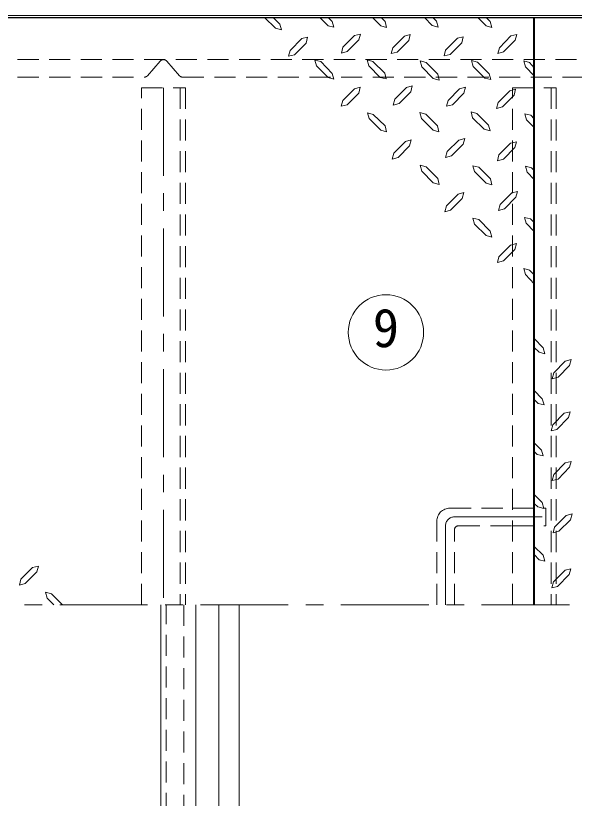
# Model space of a CAD drawing. Units: millimetres at full size, sheet at 1:10; details may follow other scales. Extents: x -2052 to 1998, y -1453 to 1357.
# Drawn here: x -429.1 to -111.2, y 447.4 to 892.5 of the extents above; entities that cross this region are included whole.
import ezdxf
from ezdxf.enums import TextEntityAlignment as Align

# ---------------------------------------------------------------- set-up
doc = ezdxf.new("R2010")
doc.units = ezdxf.units.MM
doc.header["$LTSCALE"] = 10
doc.linetypes.add('CHAIN1', pattern=[8, 5, -1, 1, -1])
doc.linetypes.add('DASHED1', pattern=[1.8, 1.2, -0.6])
doc.layers.add('0-0____1', color=4, linetype='Continuous', lineweight=9)
doc.styles.add('ＭＳ ゴシック', font='')
doc.styles.get('ＭＳ ゴシック').set_extended_font_data('MS Gothic')

msp = doc.modelspace()

# ---------------------------------------------------------------- linework, layer by layer
at = {"layer": '0-0____1', "color": 7, "lineweight": 18}
for p, q in [((290.03, 892.49), (-979.97, 892.49)), ((-346.47, 248.49), (-346.47, 557.49)), ((-326.47, 557.49), (-326.47, 277.56))]:
    msp.add_line(p, q, dxfattribs=at)
at = {"layer": '0-0____1', "color": 5, "lineweight": 25}
msp.add_line((-814.88, 891.49), (288.03, 891.49), dxfattribs=at)
at = {"layer": '0-0____1'}
for p, q in [((-287.58, 891.49), (-281.24, 885.3)), ((-282.6, 891.49), (-278.82, 887.71)), ((-256.04, 891.49), (-251.31, 886.77)), ((-226.11, 891.49), (-221.39, 886.77)), ((-221.18, 891.49), (-218.87, 889.18)), ((-196.53, 891.49), (-192.09, 886.87)), ((-191.78, 891.49), (-189.57, 889.29)), ((-166.16, 891.49), (-161.43, 886.77)), ((-161.33, 891.49), (-159.02, 889.18)), ((-218.03, 885.82), (-221.39, 886.77)), ((-218.87, 889.18), (-218.03, 885.82)), ((-188.73, 886.03), (-192.09, 886.87)), ((-189.57, 889.29), (-188.73, 886.03)), ((-158.07, 885.82), (-161.43, 886.77)), ((-159.02, 889.18), (-158.07, 885.82)), ((-147.26, 880.99), (-143.9, 881.83)), ((-143.9, 881.83), (-144.84, 878.47)), ((-272.94, 872.7), (-266.22, 879.42)), ((-270.42, 870.28), (-263.81, 876.9)), ((-266.22, 879.42), (-262.97, 880.26)), ((-262.97, 880.26), (-263.81, 876.9)), ((-240.39, 872.07), (-233.88, 878.68)), ((-214.46, 874.17), (-207.84, 880.89)), ((-212.04, 871.75), (-205.43, 878.37)), ((-184.43, 872.91), (-177.71, 879.63)), ((-181.91, 870.49), (-175.29, 877.11)), ((-177.71, 879.63), (-174.45, 880.47)), ((-174.45, 880.47), (-175.29, 877.11)), ((-153.87, 874.27), (-147.26, 880.99)), ((-151.46, 871.86), (-144.84, 878.47)), ((-272.94, 872.7), (-273.78, 869.44)), ((-242.91, 874.48), (-243.75, 871.23)), ((-214.46, 874.17), (-215.4, 870.91)), ((-184.43, 872.91), (-185.27, 869.65)), ((-153.87, 874.27), (-154.82, 871.02)), ((-270.42, 870.28), (-273.78, 869.44)), ((-240.39, 872.07), (-243.75, 871.23)), ((-212.04, 871.75), (-215.4, 870.91)), ((-181.91, 870.49), (-185.27, 869.65)), ((-151.46, 871.86), (-154.82, 871.02)), ((-255.51, 866.4), (-258.77, 867.24)), ((-257.93, 863.88), (-258.77, 867.24)), ((-257.93, 863.88), (-251.31, 857.26)), ((-255.51, 866.4), (-248.9, 859.68)), ((-228.21, 863.98), (-229.05, 867.34)), ((-225.8, 866.4), (-229.05, 867.34)), ((-228.21, 863.98), (-221.6, 857.37)), ((-225.8, 866.4), (-219.08, 859.78)), ((-195.56, 865.87), (-198.92, 866.71)), ((-197.97, 863.35), (-198.92, 866.71)), ((-195.56, 865.87), (-188.94, 859.26)), ((-168.68, 863.56), (-169.62, 866.92)), ((-166.26, 865.98), (-169.62, 866.92)), ((-168.68, 863.56), (-162.06, 856.95)), ((-166.26, 865.98), (-159.65, 859.36)), ((-136.65, 865.87), (-140.01, 866.71)), ((-139.07, 863.35), (-140.01, 866.71)), ((-136.65, 865.87), (-133.97, 862.81)), ((-219.08, 859.78), (-218.24, 856.53)), ((-197.97, 863.35), (-191.46, 856.84)), ((-188.94, 859.26), (-188.1, 855.9)), ((-159.65, 859.36), (-158.7, 856.11)), ((-139.07, 863.35), (-133.97, 858.26)), ((-218.24, 856.53), (-221.6, 857.37)), ((-188.1, 855.9), (-191.46, 856.84)), ((-158.7, 856.11), (-162.06, 856.95)), ((-242.91, 844.24), (-236.3, 850.96)), ((-236.3, 850.96), (-233.04, 851.8)), ((-233.04, 851.8), (-233.88, 848.44)), ((-213.3, 844.98), (-206.69, 851.59)), ((-206.69, 851.59), (-203.43, 852.54)), ((-203.43, 852.54), (-204.27, 849.18)), ((-183.06, 844.24), (-176.45, 850.96)), ((-176.45, 850.96), (-173.09, 851.8)), ((-173.09, 851.8), (-174.03, 848.44)), ((-147.89, 849.7), (-144.63, 850.65)), ((-144.63, 850.65), (-145.47, 847.29)), ((-240.5, 841.83), (-233.88, 848.44)), ((-210.89, 842.56), (-204.27, 849.18)), ((-180.54, 841.83), (-174.03, 848.44)), ((-154.5, 843.09), (-147.89, 849.7)), ((-152.09, 840.67), (-145.47, 847.29)), ((-242.91, 844.24), (-243.86, 840.99)), ((-240.5, 841.83), (-243.86, 840.99)), ((-213.3, 844.98), (-214.25, 841.62)), ((-210.89, 842.56), (-214.25, 841.62)), ((-183.06, 844.24), (-183.9, 840.99)), ((-180.54, 841.83), (-183.9, 840.99)), ((-154.5, 843.09), (-155.45, 839.73)), ((-225.59, 836.37), (-228.84, 837.31)), ((-228, 833.95), (-228.84, 837.31)), ((-195.77, 836.47), (-199.13, 837.42)), ((-198.18, 834.06), (-199.13, 837.42)), ((-166.68, 836.89), (-169.94, 837.84)), ((-169.1, 834.48), (-169.94, 837.84)), ((-166.68, 836.89), (-159.96, 830.28)), ((-152.09, 840.67), (-155.45, 839.73)), ((-228, 833.95), (-221.39, 827.34)), ((-225.59, 836.37), (-218.87, 829.75)), ((-198.18, 834.06), (-191.57, 827.44)), ((-195.77, 836.47), (-189.15, 829.86)), ((-169.1, 834.48), (-162.48, 827.86)), ((-136.02, 835.84), (-139.38, 836.68)), ((-138.44, 833.32), (-139.38, 836.68)), ((-138.44, 833.32), (-133.97, 828.86)), ((-136.02, 835.84), (-133.97, 833.8)), ((-218.87, 829.75), (-218.03, 826.5)), ((-189.15, 829.86), (-188.21, 826.5)), ((-159.12, 826.92), (-162.48, 827.86)), ((-159.96, 830.28), (-159.12, 826.92)), ((-218.03, 826.5), (-221.39, 827.34)), ((-188.21, 826.5), (-191.57, 827.44)), ((-183.48, 815.16), (-176.87, 821.77)), ((-181.07, 812.74), (-174.45, 819.36)), ((-154.08, 813.27), (-147.47, 819.99)), ((-147.47, 819.99), (-144.11, 820.83)), ((-144.11, 820.83), (-145.05, 817.47)), ((-211.52, 811.9), (-204.9, 818.52)), ((-183.48, 815.16), (-184.43, 811.8)), ((-151.56, 810.85), (-145.05, 817.47)), ((-213.93, 814.32), (-214.88, 810.96)), ((-211.52, 811.9), (-214.88, 810.96)), ((-181.07, 812.74), (-184.43, 811.8)), ((-154.08, 813.27), (-154.92, 810.01)), ((-151.56, 810.85), (-154.92, 810.01)), ((-197.97, 804.03), (-198.92, 807.39)), ((-195.56, 806.44), (-198.92, 807.39)), ((-195.56, 806.44), (-188.94, 799.83)), ((-165.63, 806.34), (-168.89, 807.18)), ((-168.05, 803.82), (-168.89, 807.18)), ((-165.63, 806.34), (-158.91, 799.62)), ((-138.12, 803.5), (-138.96, 806.86)), ((-135.6, 806.02), (-138.96, 806.86)), ((-135.6, 806.02), (-133.97, 804.4)), ((-197.97, 804.03), (-191.46, 797.41)), ((-168.05, 803.82), (-161.43, 797.2)), ((-138.12, 803.5), (-133.97, 799.36)), ((-188.1, 796.47), (-191.46, 797.41)), ((-188.94, 799.83), (-188.1, 796.47)), ((-158.07, 796.36), (-161.43, 797.2)), ((-158.91, 799.62), (-158.07, 796.36)), ((-146.84, 791.74), (-143.48, 792.58)), ((-143.48, 792.58), (-144.42, 789.22)), ((-184.01, 784.39), (-177.39, 791.01)), ((-181.59, 781.98), (-174.98, 788.59)), ((-153.45, 785.02), (-146.84, 791.74)), ((-150.93, 782.61), (-144.42, 789.22)), ((-184.01, 784.39), (-184.95, 781.03)), ((-153.45, 785.02), (-154.29, 781.77)), ((-181.59, 781.98), (-184.95, 781.03)), ((-150.93, 782.61), (-154.29, 781.77)), ((-165.63, 776.52), (-168.99, 777.36)), ((-168.05, 774), (-168.99, 777.36)), ((-165.63, 776.52), (-159.02, 769.9)), ((-138.54, 774.42), (-139.49, 777.78)), ((-136.13, 776.94), (-139.49, 777.78)), ((-138.54, 774.42), (-133.97, 769.67)), ((-136.13, 776.94), (-133.97, 774.79)), ((-168.05, 774), (-161.43, 767.49)), ((-158.07, 766.54), (-161.43, 767.49)), ((-159.02, 769.9), (-158.07, 766.54)), ((-154.08, 755.41), (-147.47, 762.03)), ((-147.47, 762.03), (-144.11, 762.97)), ((-144.11, 762.97), (-145.05, 759.61)), ((-151.56, 753), (-145.05, 759.61)), ((-154.08, 755.41), (-154.92, 752.05)), ((-151.56, 753), (-154.92, 752.05)), ((-139.07, 745.33), (-140.01, 748.69)), ((-136.65, 747.85), (-140.01, 748.69)), ((-136.65, 747.85), (-133.97, 745.18)), ((-139.07, 745.33), (-133.97, 740.04)), ((-128.88, 703.65), (-133.97, 708.95)), ((-131.3, 701.13), (-133.97, 703.81)), ((-128.88, 703.65), (-127.94, 700.29)), ((-131.3, 701.13), (-127.94, 700.29)), ((-116.39, 695.99), (-122.9, 689.37)), ((-116.39, 695.99), (-113.03, 696.93)), ((-113.87, 693.57), (-113.03, 696.93)), ((-113.87, 693.57), (-120.48, 686.96)), ((-123.84, 686.01), (-122.9, 689.37)), ((-120.48, 686.96), (-123.84, 686.01)), ((-129.41, 674.57), (-133.97, 679.32)), ((-131.82, 672.05), (-133.97, 674.2)), ((-131.82, 672.05), (-128.46, 671.21)), ((-129.41, 674.57), (-128.46, 671.21)), ((-117.02, 666.38), (-123.53, 659.76)), ((-114.5, 663.96), (-121.11, 657.24)), ((-117.02, 666.38), (-113.66, 667.22)), ((-114.5, 663.96), (-113.66, 667.22)), ((-124.47, 656.4), (-123.53, 659.76)), ((-121.11, 657.24), (-124.47, 656.4)), ((-129.83, 645.48), (-133.97, 649.63)), ((-129.83, 645.48), (-128.99, 642.12)), ((-132.35, 642.96), (-133.97, 644.59)), ((-132.35, 642.96), (-128.99, 642.12)), ((-116.39, 638.13), (-122.9, 631.52)), ((-116.39, 638.13), (-113.03, 638.97)), ((-113.87, 635.72), (-113.03, 638.97)), ((-113.87, 635.72), (-120.48, 629)), ((-123.84, 628.16), (-122.9, 631.52)), ((-120.48, 629), (-123.84, 628.16)), ((-129.51, 615.66), (-133.97, 620.13)), ((-131.93, 613.14), (-133.97, 615.19)), ((-129.51, 615.66), (-128.57, 612.3)), ((-131.93, 613.14), (-128.57, 612.3)), ((-115.86, 608.31), (-122.48, 601.7)), ((-113.45, 605.9), (-120.06, 599.28)), ((-115.86, 608.31), (-112.5, 609.26)), ((-113.45, 605.9), (-112.5, 609.26)), ((-123.32, 598.34), (-122.48, 601.7)), ((-120.06, 599.28), (-123.32, 598.34)), ((-128.88, 585.63), (-133.97, 590.73)), ((-131.3, 583.11), (-133.97, 586.17)), ((-131.3, 583.11), (-127.94, 582.27)), ((-128.88, 585.63), (-127.94, 582.27)), ((-419.53, 578.7), (-426.14, 572.09)), ((-419.53, 578.7), (-416.17, 579.54)), ((-417.01, 576.29), (-416.17, 579.54)), ((-417.01, 576.29), (-423.73, 569.57)), ((-116.49, 577.13), (-123.11, 570.51)), ((-114.08, 574.71), (-120.69, 567.99)), ((-116.49, 577.13), (-113.13, 577.97)), ((-114.08, 574.71), (-113.13, 577.97)), ((-426.98, 568.73), (-426.14, 572.09)), ((-124.05, 567.15), (-123.11, 570.51)), ((-423.73, 569.57), (-426.98, 568.73)), ((-120.69, 567.99), (-124.05, 567.15)), ((-407.35, 557.49), (-411.13, 561.27)), ((-402.37, 557.49), (-408.71, 563.69)), ((-313.47, 557.49), (-313.47, 342.49)), ((-301.97, 557.49), (-301.97, 311.99))]:
    msp.add_line(p, q, dxfattribs=at)
at = {"layer": '0-0____1', "color": 1, "lineweight": 40}
msp.add_line((-133.97, 557.49), (-133.97, 891.49), dxfattribs=at)
at = {"layer": '0-0____1', "linetype": 'DASHED1'}
for p, q in [((250.03, 867.49), (-805.03, 867.49)), ((-346.85, 866.64), (-354.13, 858.35)), ((-343.09, 866.64), (-335.82, 858.35)), ((-733.94, 857.49), (-356.01, 857.49)), ((-333.94, 857.49), (43.99, 857.49)), ((-335.47, 851.49), (-335.47, 557.49)), ((-124.47, 851.49), (-124.47, 557.49)), ((-146.47, 612.49), (-127.47, 612.49)), ((-127.47, 602.49), (-127.47, 612.49)), ((-146.47, 602.49), (-127.47, 602.49)), ((-343.47, 258.49), (-343.47, 557.49)), ((-333.47, 557.49), (-333.47, 342.49))]:
    msp.add_line(p, q, dxfattribs=at)
at = {"layer": '0-0____1', "color": 7, "linetype": 'DASHED1', "lineweight": 18}
for p, q in [((-357.47, 851.49), (-332.47, 851.49)), ((-357.47, 557.49), (-357.47, 851.49)), ((-332.47, 851.49), (-332.47, 557.49)), ((-146.47, 851.49), (-121.47, 851.49)), ((-146.47, 557.49), (-146.47, 851.49)), ((-121.47, 851.49), (-121.47, 557.49)), ((-181.97, 612.49), (-146.47, 612.49)), ((-189.47, 557.49), (-189.47, 604.99)), ((-176.97, 602.49), (-146.47, 602.49)), ((-179.47, 557.49), (-179.47, 599.99))]:
    msp.add_line(p, q, dxfattribs=at)
at = {"layer": '0-0____1', "linetype": 'CHAIN1'}
for p, q in [((-344.97, 851.49), (-344.97, 557.49)), ((-179.47, 607.49), (-127.47, 607.49)), ((-184.47, 557.49), (-184.47, 602.49)), ((-1203.97, 557.49), (675.03, 557.49))]:
    msp.add_line(p, q, dxfattribs=at)
at = {"layer": '0-0____1'}
for points in [[(-251.21, 891.49), (-248.9, 889.18), (-247.95, 885.93), (-251.31, 886.77)], [(-278.82, 887.71), (-277.88, 884.35), (-281.24, 885.3)], [(-242.91, 874.48), (-236.3, 881.2), (-232.94, 882.04), (-233.88, 878.68)], [(-207.84, 880.89), (-204.59, 881.73), (-205.43, 878.37)], [(-248.9, 859.68), (-247.95, 856.42), (-251.31, 857.26)], [(-213.93, 814.32), (-207.32, 820.93), (-204.06, 821.88), (-204.9, 818.52)], [(-176.87, 821.77), (-173.51, 822.61), (-174.45, 819.36)], [(-177.39, 791.01), (-174.03, 791.85), (-174.98, 788.59)], [(-411.13, 561.27), (-412.07, 564.63), (-408.71, 563.69)]]:
    msp.add_lwpolyline(points, dxfattribs=at)
at = {"layer": '0-0____1', "color": 7, "lineweight": 18}
msp.add_circle((-218.38, 712.4), 21.43, dxfattribs=at)
at = {"layer": '0-0____1', "linetype": 'DASHED1'}
for centre, start, end in [((-344.97, 864.99), 41.2512, 138.7488), ((-356.01, 859.99), 270, 318.7488), ((-333.94, 859.99), 221.2512, 270)]:
    msp.add_arc(centre, 2.5, start, end, dxfattribs=at)
at = {"layer": '0-0____1', "color": 7, "linetype": 'DASHED1', "lineweight": 18}
for centre, radius in [((-181.97, 604.99), 7.5), ((-176.97, 599.99), 2.5)]:
    msp.add_arc(centre, radius, 90, 180, dxfattribs=at)
at = {"layer": '0-0____1', "linetype": 'CHAIN1'}
msp.add_arc((-179.47, 602.49), 5, 90, 180, dxfattribs=at)

# ---------------------------------------------------------------- texts
at = {"layer": '0-0____1', "color": 7, "style": 'ＭＳ ゴシック'}
msp.add_text('9', height=21.99, dxfattribs=at).set_placement((-225.88, 697.4), align=Align.BOTTOM_LEFT)

doc.saveas('drawing.dxf')
